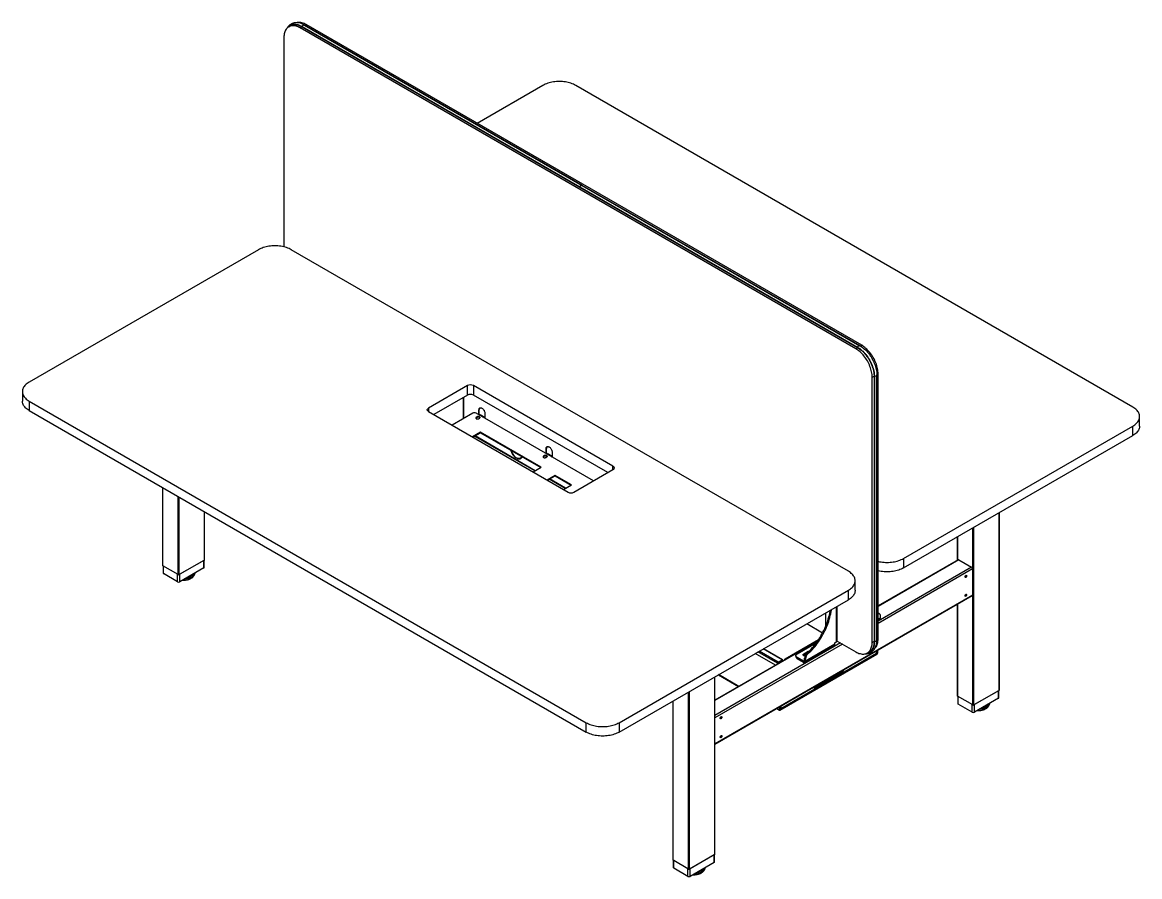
# Model space of a CAD drawing. Header units: millimetres. Extents: x -429 to 4678, y -337 to 3841.
# Drawn here: x 2268 to 4678, y -131 to 1712 of the extents above; entities that cross this region are included whole.
import ezdxf

# ---------------------------------------------------------------- set-up
doc = ezdxf.new("R2010")
doc.units = ezdxf.units.MM
doc.header["$LTSCALE"] = 100

msp = doc.modelspace()

# ---------------------------------------------------------------- linework, layer by layer
at = {"color": 7, "linetype": 'Continuous', "lineweight": -3}
for p, q in [((2847.3, 1704.83), (2842.35, 1701.98)), ((2867.35, 1699.5), (2871.32, 1701.79)), ((4065.9, 1007.6), (2867.35, 1699.5)), ((2870.89, 1702.36), (3470.16, 1356.41)), ((2870.89, 1702.36), (2870.89, 1702.11)), ((2870.89, 1702.11), (3470.16, 1356.16)), ((2870.93, 1702.02), (3470.2, 1356.07)), ((2871.05, 1702.8), (3470.33, 1356.85)), ((2876.38, 1705.88), (3475.65, 1359.92)), ((3475.71, 1359.9), (2876.44, 1705.85)), ((2877.4, 1705.3), (2880.08, 1706.85)), ((4078.63, 1014.94), (2880.08, 1706.85)), ((2832, 1679.08), (2832, 1227.4)), ((3390.96, 1575.54), (3249.26, 1493.73)), ((4663.76, 881.59), (3461.67, 1575.54)), ((3470.16, 1356.41), (4069.43, 1010.45)), ((3470.16, 1356.41), (3470.16, 1356.16)), ((3470.16, 1356.16), (4069.43, 1010.21)), ((3470.2, 1356.07), (4069.47, 1010.12)), ((3470.33, 1356.85), (4069.6, 1010.9)), ((3475.65, 1359.92), (4074.92, 1013.97)), ((4074.99, 1013.95), (3475.71, 1359.9)), ((2777.2, 1221.21), (2282.22, 935.47)), ((4049.99, 527.27), (2847.91, 1221.21)), ((4075.92, 1013.38), (4078.63, 1014.94)), ((4065.9, 1007.6), (4069.92, 1009.92)), ((4069.43, 1010.45), (4069.43, 1010.21)), ((4101.25, 946.36), (4105.28, 948.68)), ((4101.25, 373.96), (4101.25, 946.36)), ((4105.22, 948.2), (4105.22, 375.8)), ((4105.5, 947.99), (4105.28, 948.11)), ((4105.28, 948.11), (4105.28, 375.72)), ((4105.5, 947.99), (4105.5, 375.6)), ((4105.96, 947.91), (4105.96, 375.52)), ((4111.27, 952.14), (4113.98, 953.71)), ((4111.29, 950.99), (4111.29, 378.59)), ((4111.3, 378.66), (4111.3, 951.05)), ((4113.98, 381.31), (4113.98, 953.71)), ((3227.98, 927.92), (3143.83, 879.34)), ((3227.98, 907.51), (3227.98, 927.92)), ((3541.93, 754.02), (3240.7, 927.92)), ((3240.7, 927.92), (3240.7, 907.51)), ((2267.58, 915.06), (2267.58, 894.65)), ((2282.22, 894.65), (3484.3, 200.7)), ((2282.22, 894.65), (2282.22, 874.24)), ((3227.98, 907.51), (3155.15, 865.46)), ((3219, 902.32), (3219, 856.68)), ((3219.28, 902.49), (3219.28, 856.84)), ((3530.61, 740.14), (3240.7, 907.51)), ((2282.22, 874.24), (3484.3, 180.29)), ((3143.83, 879.34), (3143.83, 872)), ((3143.83, 872), (3445.06, 698.1)), ((3239.64, 868.6), (3194.68, 842.64)), ((3499.92, 722.42), (3246.71, 868.6)), ((3253.43, 876.07), (3252.87, 875.74)), ((3252.87, 866), (3252.87, 875.74)), ((3253.43, 865.99), (3253.43, 876.07)), ((3265.59, 868.39), (3265.59, 857.78)), ((3249.19, 860.64), (3247.07, 859.41)), ((3247.07, 858.6), (3249.19, 859.82)), ((3247.07, 858.6), (3247.07, 859.41)), ((3249.19, 859.82), (3249.19, 860.64)), ((3252.65, 865.9), (3252.02, 865.54)), ((3252.02, 856.55), (3254.14, 857.78)), ((3252.65, 865.9), (3254.42, 864.88)), ((3255.22, 864.96), (3253.45, 865.98)), ((3255.84, 864.07), (3254.42, 864.88)), ((3255.84, 864.07), (3257.96, 862.84)), ((3258.76, 862.92), (3256.64, 864.14)), ((3259.37, 862.02), (3257.96, 862.84)), ((3259.37, 862.02), (3261.49, 860.8)), ((3262.29, 860.88), (3260.17, 862.1)), ((3262.91, 859.98), (3261.49, 860.8)), ((3262.91, 859.98), (3264.67, 858.96)), ((3265.47, 859.04), (3263.71, 860.06)), ((3264.04, 858.6), (3264.67, 858.96)), ((3264.6, 858.27), (3264.67, 858.31)), ((3264.67, 858.31), (3264.67, 858.96)), ((3264.67, 858.31), (3265.24, 857.98)), ((3265.24, 857.98), (3265.59, 858.19)), ((3265.59, 857.78), (3265.24, 857.98)), ((4678.4, 840.77), (4678.4, 861.18)), ((3256.23, 827.18), (3238.85, 817.14)), ((3239.55, 816.74), (3256.23, 826.36)), ((3387.05, 751.66), (3256.23, 827.18)), ((3256.23, 826.36), (3256.23, 827.18)), ((3256.23, 826.36), (3386.34, 751.25)), ((4168.78, 555.03), (4663.76, 840.77)), ((4168.78, 534.61), (4663.76, 820.35)), ((4663.76, 820.35), (4663.76, 840.77)), ((3373.32, 743.74), (3243.21, 818.85)), ((3374.45, 744.39), (3244.35, 819.5)), ((3332.77, 772.07), (3332.77, 772.89)), ((3334.18, 772.07), (3334.18, 771.25)), ((3334.18, 771.25), (3334.75, 771.58)), ((3334.75, 771.8), (3334.75, 771.58)), ((3342.48, 771.57), (3343.04, 771.89)), ((3394.15, 776.95), (3392.02, 775.73)), ((3392.02, 774.91), (3394.15, 776.14)), ((3392.02, 774.91), (3392.02, 775.73)), ((3394.15, 776.14), (3394.15, 776.95)), ((3397.61, 782.22), (3396.97, 781.85)), ((3396.97, 772.87), (3399.1, 774.1)), ((3397.61, 782.22), (3399.38, 781.2)), ((3398.39, 792.39), (3397.82, 792.06)), ((3397.82, 782.32), (3397.82, 792.06)), ((3398.39, 782.31), (3398.39, 792.39)), ((3400.18, 781.28), (3398.41, 782.3)), ((3400.79, 780.38), (3399.38, 781.2)), ((3400.79, 780.38), (3402.91, 779.16)), ((3403.71, 779.24), (3401.59, 780.46)), ((3404.33, 778.34), (3402.91, 779.16)), ((3404.33, 778.34), (3406.45, 777.12)), ((3407.25, 777.2), (3405.13, 778.42)), ((3407.86, 776.3), (3406.45, 777.12)), ((3407.86, 776.3), (3409.63, 775.28)), ((3410.43, 775.36), (3408.66, 776.38)), ((3409, 774.91), (3409.63, 775.28)), ((3409.56, 774.59), (3409.63, 774.63)), ((3409.63, 774.63), (3409.63, 775.28)), ((3409.63, 774.63), (3410.2, 774.3)), ((3410.2, 774.3), (3410.55, 774.51)), ((3410.55, 774.1), (3410.2, 774.3)), ((3410.55, 784.71), (3410.55, 774.1)), ((3342.12, 771.38), (3343.11, 770.8)), ((3369.66, 741.63), (3387.05, 751.66)), ((3541.93, 746.68), (3541.93, 754.02)), ((3417.1, 734.31), (3399.71, 724.28)), ((3400.42, 723.87), (3417.1, 733.5)), ((3438.73, 705.98), (3404.08, 725.98)), ((3439.86, 706.63), (3405.21, 726.63)), ((3452.45, 713.9), (3417.1, 734.31)), ((3417.1, 733.5), (3417.1, 734.31)), ((3417.1, 733.5), (3451.75, 713.5)), ((3457.79, 698.1), (3541.93, 746.68)), ((2570.28, 707.94), (2570.28, 540.05)), ((2570.72, 539.44), (2570.72, 707.69)), ((3435.07, 703.87), (3452.45, 713.9)), ((2603.95, 520.25), (2603.95, 688.5)), ((2606.08, 520.25), (2606.08, 687.28)), ((2660.52, 551.68), (2660.52, 655.85)), ((2660.96, 552.29), (2660.96, 655.59)), ((4375.26, 270.43), (4375.26, 653.81)), ((4375.7, 271.04), (4375.7, 654.06)), ((4318.69, 239), (4318.69, 621.15)), ((4320.81, 239), (4320.81, 622.38)), ((4285.01, 601.71), (4285.01, 551.27)), ((4285.45, 551.52), (4285.45, 601.97)), ((4168.78, 555.03), (4168.78, 534.61)), ((2603.95, 520.25), (2570.72, 539.44)), ((2571.11, 539.21), (2571.11, 523.72)), ((2602.54, 521.07), (2572.13, 538.62)), ((2572.13, 522.29), (2572.13, 538.62)), ((2660.52, 551.68), (2606.08, 520.25)), ((2659.11, 550.87), (2607.49, 521.07)), ((2659.11, 534.53), (2607.49, 504.74)), ((2659.11, 534.53), (2659.11, 550.87)), ((2660.13, 535.96), (2660.13, 551.46)), ((4286.78, 552.29), (4113.98, 452.53)), ((4288.28, 552.14), (4113.98, 451.52)), ((4315.86, 536.22), (4113.98, 419.68)), ((4317.98, 532.54), (4113.98, 414.78)), ((4288.28, 552.14), (4315.86, 536.22)), ((4317.98, 532.54), (4317.98, 476.2)), ((2602.54, 504.74), (2572.13, 522.29)), ((2602.54, 504.74), (2602.54, 521.07)), ((2607.49, 504.74), (2607.49, 521.07)), ((4064.63, 486.44), (4064.63, 506.86)), ((4302.96, 517.74), (4302.92, 518.02)), ((3555.01, 200.7), (4049.99, 486.45)), ((4049.99, 466.03), (4049.99, 486.45)), ((3555.01, 180.29), (4049.99, 466.03)), ((4317.98, 476.2), (3761.93, 155.2)), ((3761.93, 154.18), (4317.36, 474.83)), ((4302.96, 476.92), (4302.92, 477.2)), ((4001.2, 409.24), (4001.2, 437.87)), ((4023.82, 450.93), (4023.82, 374.98)), ((4025.58, 377.43), (4025.58, 451.94)), ((4114.38, 437.22), (4113.98, 437.42)), ((4116.51, 436), (4114.38, 437.22)), ((4285.01, 456.16), (4285.01, 258.8)), ((4285.45, 258.18), (4285.45, 456.41)), ((3960.52, 414.38), (3994.42, 394.81)), ((4118.58, 426.41), (4113.98, 423.76)), ((4113.98, 421.73), (4117.33, 423.66)), ((4118.58, 431.42), (4118.58, 426.41)), ((3983.89, 377.43), (3761.93, 249.29)), ((3982.7, 375.73), (3761.93, 248.28)), ((4032.66, 372.73), (3761.93, 216.44)), ((4036.91, 370.28), (3761.93, 211.54)), ((3985.22, 379.39), (3913.73, 338.12)), ((3984.13, 377.78), (3914.58, 337.63)), ((3939.68, 349.26), (3980.67, 372.92)), ((3956.11, 330.59), (4019.75, 367.33)), ((4021, 370.08), (3957.36, 333.34)), ((4021, 373.35), (4023.82, 374.98)), ((4021, 370.08), (4021, 373.35)), ((4025.5, 376.87), (4065.9, 353.55)), ((4101.25, 373.96), (4105.22, 376.26)), ((4105.5, 375.6), (4105.28, 375.72)), ((4111.3, 379.76), (4113.98, 381.31)), ((3892.84, 324.87), (3849.14, 350.09)), ((3896.9, 329.05), (3854.8, 353.36)), ((3898.31, 331.5), (3857.63, 354.99)), ((3906.8, 336.4), (3866.12, 359.89)), ((3907.8, 336.5), (3866.7, 360.23)), ((3902.56, 228.62), (4111.86, 349.45)), ((3902.56, 227.8), (4111.86, 348.63)), ((3903.04, 230.05), (4110.38, 349.74)), ((3903.9, 231.35), (4110.52, 350.63)), ((3913.73, 338.12), (3914.58, 337.63)), ((3936.75, 345.18), (3936.75, 342.73)), ((3953.11, 333.34), (3939.68, 341.1)), ((3939.68, 338.65), (3939.68, 341.1)), ((3953.11, 330.89), (3939.68, 338.65)), ((3953.47, 349.26), (3960.89, 353.55)), ((3953.47, 346.81), (3960.89, 351.1)), ((3953.47, 346.81), (3953.47, 349.26)), ((3955.24, 339.57), (3957.36, 338.35)), ((3955.24, 334.57), (3955.24, 339.57)), ((3957.36, 333.34), (3957.36, 338.35)), ((3962.51, 349.19), (3960.39, 350.41)), ((3960.89, 351.1), (3960.89, 353.55)), ((3960.89, 351.1), (3961.45, 351.37)), ((4090.9, 351.07), (4095.85, 353.93)), ((4110.52, 350.63), (4110.52, 355.42)), ((4111.86, 349.45), (4110.57, 350.19)), ((4111.22, 351.19), (4111.22, 355.83)), ((4112.57, 350.67), (4111.22, 351.45)), ((4111.86, 348.63), (4111.86, 349.45)), ((4112.57, 350.67), (4112.57, 356.6)), ((4112.57, 350.67), (4113.27, 351.08)), ((4113.27, 351.08), (4113.27, 357.01)), ((3897.61, 329.46), (3896.9, 329.05)), ((3896.9, 327.21), (3896.9, 329.05)), ((3897.61, 327.62), (3897.61, 329.46)), ((3899.2, 328.54), (3897.61, 329.46)), ((3898.31, 331.5), (3906.8, 336.4)), ((3898.31, 330.69), (3906.8, 335.58)), ((3898.31, 331.5), (3898.31, 330.69)), ((3902.03, 330.17), (3899.73, 331.5)), ((3907.69, 333.44), (3905.38, 334.77)), ((3908.27, 333.78), (3905.97, 335.11)), ((3906.8, 335.58), (3906.8, 336.4)), ((3907.51, 335.18), (3906.8, 335.58)), ((3908.21, 335.58), (3907.51, 335.18)), ((3907.51, 335.18), (3907.51, 334.22)), ((3908.21, 335.58), (3908.21, 333.81)), ((3953.11, 333.34), (3955.24, 334.57)), ((3953.11, 333.34), (3953.11, 330.89)), ((3955.24, 334.57), (3957.36, 333.34)), ((3761.49, -83.89), (3761.49, 299.49)), ((3761.93, -83.28), (3761.93, 299.74)), ((3769.35, 304.02), (3813.04, 278.8)), ((3813.63, 279.14), (3769.94, 304.36)), ((4024.53, 303.93), (3989.88, 283.93)), ((3989.88, 283.12), (4024.53, 303.12)), ((4023.82, 303.53), (4024.53, 303.12)), ((4024.53, 303.12), (4024.53, 303.93)), ((4035.49, 310.26), (4025.24, 304.34)), ((4025.24, 303.53), (4035.49, 309.44)), ((4025.24, 304.34), (4025.24, 303.53)), ((4034.78, 309.85), (4035.49, 309.44)), ((3704.92, -115.32), (3704.92, 266.83)), ((3707.04, -115.32), (3707.04, 268.05)), ((3978.17, 277.22), (3978.92, 276.79)), ((3989.18, 283.52), (3978.92, 277.6)), ((3978.92, 276.79), (3989.18, 282.71)), ((3988.47, 283.12), (3989.18, 282.71)), ((3989.18, 282.71), (3989.18, 283.52)), ((3989.88, 283.93), (3989.88, 283.12)), ((4375.26, 270.43), (4320.81, 239)), ((4373.84, 269.61), (4322.22, 239.81)), ((4373.84, 253.28), (4373.84, 269.61)), ((4374.87, 254.71), (4374.87, 270.2)), ((3671.25, 247.39), (3671.25, -95.53)), ((3671.69, -96.14), (3671.69, 247.64)), ((4318.69, 239), (4285.45, 258.18)), ((4285.84, 257.96), (4285.84, 242.46)), ((4317.27, 239.81), (4286.87, 257.37)), ((4286.87, 241.04), (4286.87, 257.37)), ((4373.84, 253.28), (4322.22, 223.48)), ((3895.42, 231.25), (3901.56, 227.7)), ((3901.14, 228.62), (3896, 231.59)), ((3901.14, 234.55), (3901.14, 228.62)), ((3901.14, 228.62), (3901.85, 229.03)), ((3901.85, 234.96), (3901.85, 229.03)), ((3902.56, 228.62), (3901.85, 229.03)), ((3902.56, 228.62), (3902.56, 227.8)), ((3903.9, 236.14), (3903.9, 231.35)), ((4317.27, 223.48), (4286.87, 241.04)), ((4317.27, 223.48), (4317.27, 239.81)), ((4322.22, 223.48), (4322.22, 239.81)), ((3484.3, 180.29), (3484.3, 200.7)), ((3555.01, 200.7), (3555.01, 180.29)), ((3704.92, -115.32), (3671.69, -96.14)), ((3672.07, -96.36), (3672.07, -111.86)), ((3761.49, -83.89), (3707.04, -115.32)), ((3760.07, -84.71), (3708.46, -114.51)), ((3760.07, -101.04), (3760.07, -84.71)), ((3761.1, -99.61), (3761.1, -84.12)), ((3703.51, -114.51), (3673.1, -96.95)), ((3673.1, -113.29), (3673.1, -96.95)), ((3703.51, -130.84), (3673.1, -113.29)), ((3703.51, -130.84), (3703.51, -114.51)), ((3760.07, -101.04), (3708.46, -130.84)), ((3708.46, -130.84), (3708.46, -114.51))]:
    msp.add_line(p, q, dxfattribs=at)
at = {"color": 7, "linetype": 'Continuous', "lineweight": -3, "flags": 128}
for points in [[(2867.35, 1699.5), (2865.04, 1700.75), (2862.74, 1701.82), (2860.45, 1702.7), (2858.2, 1703.39), (2855.99, 1703.9), (2853.82, 1704.2), (2851.71, 1704.32), (2849.67, 1704.24), (2847.71, 1703.96), (2845.83, 1703.49), (2844.04, 1702.83), (2842.35, 1701.98), (2840.77, 1700.94), (2839.3, 1699.72), (2837.95, 1698.33), (2836.73, 1696.76), (2835.64, 1695.04), (2834.69, 1693.16), (2833.87, 1691.13), (2833.2, 1688.96), (2832.68, 1686.66), (2832.3, 1684.24), (2832.07, 1681.71), (2832, 1679.08)], [(2840.61, 1700.82), (2840.9, 1701.16), (2842.28, 1702.58), (2843.77, 1703.83), (2845.39, 1704.88), (2847.11, 1705.75), (2848.93, 1706.43), (2850.85, 1706.91), (2852.86, 1707.19), (2854.94, 1707.27), (2857.09, 1707.16), (2859.3, 1706.84), (2861.55, 1706.33), (2863.85, 1705.62), (2866.18, 1704.72), (2868.53, 1703.63), (2870.89, 1702.36)], [(2842.14, 1702.97), (2842.21, 1703.03), (2843.71, 1704.28), (2845.34, 1705.35), (2847.08, 1706.22), (2848.92, 1706.9), (2850.85, 1707.39), (2852.87, 1707.67), (2854.97, 1707.76), (2857.14, 1707.64), (2859.37, 1707.32), (2861.64, 1706.8), (2863.96, 1706.09), (2866.31, 1705.18), (2868.68, 1704.09), (2871.05, 1702.8)], [(2842.49, 1702.06), (2842.71, 1702.26), (2844.19, 1703.49), (2845.79, 1704.54), (2847.49, 1705.4), (2849.3, 1706.07), (2851.2, 1706.54), (2853.18, 1706.82), (2855.24, 1706.9), (2857.37, 1706.79), (2859.56, 1706.48), (2861.79, 1705.97), (2864.07, 1705.27), (2866.37, 1704.38), (2868.7, 1703.3), (2871.04, 1702.04)], [(2844.02, 1702.94), (2844.65, 1703.56), (2845.87, 1704.58)], [(2845.32, 1703.69), (2846.52, 1704.66), (2847.82, 1705.54)], [(2849.37, 1706.25), (2850.97, 1706.64), (2852.96, 1706.92), (2855.03, 1707), (2857.17, 1706.88), (2859.36, 1706.57), (2861.61, 1706.06), (2863.89, 1705.36), (2866.21, 1704.46), (2868.54, 1703.38), (2870.89, 1702.11)], [(2880.08, 1706.85), (2877.77, 1708.1), (2875.46, 1709.16), (2873.18, 1710.05), (2870.93, 1710.74), (2868.71, 1711.24), (2866.55, 1711.55), (2864.44, 1711.67), (2862.4, 1711.58), (2860.44, 1711.31), (2858.73, 1710.89)], [(2876.44, 1705.85), (2876.41, 1705.87), (2876.38, 1705.88)], [(3461.67, 1575.54), (3459.29, 1576.83), (3456.76, 1578.03), (3454.1, 1579.13), (3451.32, 1580.12), (3448.43, 1581.01), (3445.45, 1581.79), (3442.39, 1582.46), (3439.26, 1583.01), (3436.07, 1583.44), (3432.85, 1583.74), (3429.59, 1583.93), (3426.32, 1583.99), (3423.05, 1583.93), (3419.79, 1583.74), (3416.56, 1583.44), (3413.38, 1583.01), (3410.25, 1582.46), (3407.19, 1581.79), (3404.2, 1581.01), (3401.32, 1580.12), (3398.54, 1579.13), (3395.88, 1578.03), (3393.35, 1576.83), (3390.96, 1575.54)], [(3475.71, 1359.9), (3475.69, 1359.91), (3475.65, 1359.92)], [(2847.91, 1221.21), (2845.52, 1222.51), (2842.99, 1223.7), (2840.33, 1224.8), (2837.55, 1225.8), (2834.67, 1226.69), (2831.68, 1227.47), (2828.62, 1228.14), (2825.49, 1228.69), (2822.31, 1229.11), (2819.08, 1229.42), (2815.82, 1229.61), (2812.55, 1229.67), (2809.28, 1229.61), (2806.02, 1229.42), (2802.8, 1229.11), (2799.61, 1228.69), (2796.48, 1228.14), (2793.42, 1227.47), (2790.44, 1226.69), (2787.55, 1225.8), (2784.77, 1224.8), (2782.11, 1223.7), (2779.58, 1222.51), (2777.2, 1221.21)], [(4074.92, 1013.97), (4077.3, 1012.51), (4079.67, 1010.87), (4082.02, 1009.07), (4084.33, 1007.11), (4086.61, 1004.99), (4088.84, 1002.74), (4091.01, 1000.35), (4093.1, 997.85), (4095.13, 995.23), (4097.06, 992.51), (4098.9, 989.71), (4100.64, 986.83), (4102.26, 983.88), (4103.77, 980.89), (4105.16, 977.85), (4106.41, 974.8), (4107.54, 971.72), (4108.52, 968.65), (4109.36, 965.6), (4110.05, 962.57), (4110.59, 959.58), (4110.97, 956.65), (4111.21, 953.78), (4111.29, 950.99)], [(4074.99, 1013.95), (4074.96, 1013.96), (4074.92, 1013.97)], [(4113.98, 953.71), (4113.91, 956.42), (4113.68, 959.21), (4113.3, 962.06), (4112.78, 964.97), (4112.1, 967.91), (4111.29, 970.88), (4110.33, 973.87), (4109.24, 976.85), (4108.02, 979.83), (4106.67, 982.78), (4105.21, 985.69), (4103.63, 988.55), (4101.94, 991.35), (4100.15, 994.08), (4098.27, 996.72), (4096.3, 999.27), (4094.26, 1001.71), (4092.16, 1004.03), (4089.99, 1006.22), (4087.78, 1008.27), (4085.52, 1010.18), (4083.24, 1011.93), (4080.94, 1013.52), (4078.63, 1014.94)], [(4101.25, 946.36), (4101.18, 949.07), (4100.95, 951.86), (4100.57, 954.72), (4100.05, 957.62), (4099.38, 960.57), (4098.56, 963.54), (4097.61, 966.52), (4096.52, 969.51), (4095.29, 972.48), (4093.95, 975.43), (4092.48, 978.34), (4090.9, 981.21), (4089.21, 984.01), (4087.42, 986.73), (4085.54, 989.38), (4083.58, 991.92), (4081.53, 994.36), (4079.43, 996.68), (4077.26, 998.87), (4075.05, 1000.92), (4072.79, 1002.83), (4070.51, 1004.58), (4068.21, 1006.17), (4065.9, 1007.6)], [(4069.43, 1010.45), (4071.79, 1009), (4074.14, 1007.38), (4076.47, 1005.59), (4078.77, 1003.65), (4081.02, 1001.55), (4083.23, 999.32), (4085.38, 996.95), (4087.46, 994.47), (4089.47, 991.87), (4091.39, 989.17), (4093.21, 986.39), (4094.93, 983.54), (4096.55, 980.62), (4098.04, 977.64), (4099.42, 974.64), (4100.66, 971.6), (4101.78, 968.56), (4102.75, 965.51), (4103.58, 962.48), (4104.27, 959.48), (4104.8, 956.52), (4105.19, 953.61), (4105.42, 950.76), (4105.5, 947.99)], [(4069.43, 1010.21), (4071.78, 1008.77), (4074.11, 1007.15), (4076.43, 1005.38), (4078.71, 1003.44), (4080.96, 1001.36), (4083.15, 999.14), (4085.29, 996.79), (4087.36, 994.31), (4089.35, 991.73), (4091.26, 989.05), (4093.07, 986.29), (4094.78, 983.45), (4096.39, 980.55), (4097.87, 977.59), (4099.24, 974.6), (4100.48, 971.59), (4101.59, 968.56), (4102.55, 965.53), (4103.38, 962.52), (4104.06, 959.53), (4104.59, 956.59), (4104.98, 953.69), (4105.21, 950.87), (4105.28, 948.11)], [(4069.6, 1010.9), (4071.98, 1009.43), (4074.35, 1007.8), (4076.69, 1005.99), (4079.01, 1004.03), (4081.29, 1001.92), (4083.52, 999.67), (4085.68, 997.28), (4087.78, 994.77), (4089.8, 992.16), (4091.74, 989.44), (4093.58, 986.64), (4095.31, 983.75), (4096.94, 980.81), (4098.45, 977.81), (4099.83, 974.78), (4101.09, 971.72), (4102.21, 968.65), (4103.19, 965.58), (4104.03, 962.53), (4104.72, 959.5), (4105.26, 956.51), (4105.65, 953.57), (4105.88, 950.71), (4105.96, 947.91)], [(4111.3, 951.05), (4111.3, 951.02), (4111.29, 950.99)], [(2282.22, 935.47), (2279.98, 934.09), (2277.91, 932.63), (2276, 931.1), (2274.27, 929.49), (2272.73, 927.83), (2271.38, 926.11), (2270.23, 924.34), (2269.28, 922.53), (2268.54, 920.69), (2268, 918.83), (2267.68, 916.95), (2267.58, 915.06), (2267.68, 913.17), (2268, 911.29), (2268.54, 909.43), (2269.28, 907.59), (2270.23, 905.78), (2271.38, 904.02), (2272.73, 902.3), (2274.27, 900.63), (2276, 899.03), (2277.91, 897.49), (2279.98, 896.03), (2282.22, 894.65)], [(2282.22, 874.24), (2279.98, 875.62), (2277.91, 877.08), (2276, 878.61), (2274.27, 880.22), (2272.73, 881.88), (2271.38, 883.6), (2270.23, 885.37), (2269.28, 887.18), (2268.54, 889.02), (2268, 890.88), (2267.68, 892.76), (2267.58, 894.65)], [(3143.83, 872), (3142.91, 872.62), (3142.18, 873.31), (3141.63, 874.06), (3141.31, 874.86), (3141.19, 875.67), (3141.31, 876.48), (3141.63, 877.28), (3142.18, 878.03), (3142.91, 878.72), (3143.83, 879.34)], [(3252.87, 875.74), (3252.94, 876.85), (3253.18, 877.83), (3253.56, 878.68), (3254.08, 879.36), (3254.73, 879.86), (3255.49, 880.17), (3256.34, 880.28), (3257.26, 880.19), (3258.23, 879.9), (3259.23, 879.42), (3260.23, 878.75), (3261.2, 877.92), (3262.12, 876.95), (3262.97, 875.85), (3263.73, 874.67), (3264.38, 873.42), (3264.9, 872.13), (3265.28, 870.84), (3265.52, 869.59), (3265.59, 868.39)], [(4663.76, 840.77), (4665.99, 842.15), (4668.07, 843.61), (4669.97, 845.14), (4671.7, 846.75), (4673.24, 848.41), (4674.59, 850.13), (4675.75, 851.9), (4676.7, 853.71), (4677.44, 855.55), (4677.97, 857.41), (4678.29, 859.29), (4678.4, 861.18), (4678.29, 863.07), (4677.97, 864.95), (4677.44, 866.81), (4676.7, 868.65), (4675.75, 870.46), (4674.59, 872.22), (4673.24, 873.94), (4671.7, 875.61), (4669.97, 877.21), (4668.07, 878.75), (4665.99, 880.21), (4663.76, 881.59)], [(3247.07, 859.41), (3246.51, 858.99), (3246.16, 858.51), (3246.04, 857.98), (3246.16, 857.46), (3246.51, 856.97), (3247.07, 856.55), (3247.79, 856.23), (3248.64, 856.03), (3249.54, 855.96), (3250.45, 856.03), (3251.29, 856.23), (3252.02, 856.55)], [(3254.14, 857.78), (3254.7, 858.2), (3255.04, 858.69), (3255.16, 859.21), (3255.04, 859.73), (3254.7, 860.22), (3254.14, 860.64), (3253.41, 860.96), (3252.57, 861.16), (3251.66, 861.23), (3250.76, 861.16), (3249.91, 860.96), (3249.19, 860.64)], [(3249.19, 859.82), (3249.91, 860.14), (3250.76, 860.34), (3251.66, 860.41), (3252.57, 860.34), (3253.41, 860.14), (3254.14, 859.82), (3254.7, 859.4), (3255.04, 858.91), (3255.09, 858.8)], [(3255.08, 858.77), (3254.63, 859.29), (3254, 859.74)], [(3254.87, 858.4), (3254.63, 858.64), (3254, 859.09)], [(4678.4, 840.77), (4678.29, 838.88), (4677.97, 837), (4677.44, 835.13), (4676.7, 833.29), (4675.75, 831.49), (4674.59, 829.72), (4673.24, 828), (4671.7, 826.33), (4669.97, 824.73), (4668.07, 823.19), (4665.99, 821.73), (4663.76, 820.35)], [(3397.82, 792.06), (3397.9, 793.16), (3398.13, 794.15), (3398.52, 795), (3399.04, 795.68), (3399.69, 796.18), (3400.45, 796.49), (3401.3, 796.6), (3402.22, 796.51), (3403.19, 796.22), (3404.19, 795.73), (3405.18, 795.07), (3406.15, 794.24), (3407.08, 793.27), (3407.93, 792.17), (3408.69, 790.98), (3409.34, 789.73), (3409.86, 788.45), (3410.24, 787.16), (3410.47, 785.91), (3410.55, 784.71)], [(3345.32, 774.93), (3345.24, 774.74), (3344.62, 773.62), (3343.86, 772.66), (3342.97, 771.88), (3341.96, 771.3), (3340.84, 770.92), (3339.63, 770.74), (3338.34, 770.76), (3337, 771), (3335.6, 771.44), (3334.18, 772.07)], [(3334.18, 771.25), (3335.58, 770.62), (3336.96, 770.16), (3338.29, 769.89), (3339.58, 769.81), (3340.79, 769.92), (3341.93, 770.22), (3342.98, 770.7), (3343.92, 771.36), (3344.74, 772.2), (3345.45, 773.2), (3346.02, 774.35), (3346.08, 774.5)], [(3392.02, 775.73), (3391.47, 775.31), (3391.12, 774.82), (3391, 774.3), (3391.12, 773.78), (3391.47, 773.29), (3392.02, 772.87), (3392.75, 772.55), (3393.59, 772.35), (3394.5, 772.28), (3395.41, 772.35), (3396.25, 772.55), (3396.97, 772.87)], [(3399.1, 774.1), (3399.65, 774.52), (3400, 775), (3400.12, 775.53), (3400, 776.05), (3399.65, 776.54), (3399.1, 776.95), (3398.37, 777.28), (3397.53, 777.48), (3396.62, 777.55), (3395.72, 777.48), (3394.87, 777.28), (3394.15, 776.95)], [(3394.15, 776.14), (3394.87, 776.46), (3395.72, 776.66), (3396.62, 776.73), (3397.53, 776.66), (3398.37, 776.46), (3399.1, 776.14), (3399.65, 775.72), (3400, 775.23), (3400.05, 775.12)], [(3400.04, 775.09), (3399.59, 775.61), (3398.95, 776.06)], [(3399.83, 774.71), (3399.59, 774.95), (3398.95, 775.4)], [(3541.93, 754.02), (3542.85, 753.41), (3543.59, 752.71), (3544.13, 751.96), (3544.46, 751.16), (3544.57, 750.35), (3544.46, 749.54), (3544.13, 748.75), (3543.59, 747.99), (3542.85, 747.3), (3541.93, 746.68)], [(4113.98, 548.84), (4114.29, 548.77), (4117.35, 548.1), (4120.49, 547.55), (4123.67, 547.13), (4126.9, 546.82), (4130.16, 546.63), (4133.43, 546.57), (4136.7, 546.63), (4139.95, 546.82), (4143.18, 547.13), (4146.37, 547.55), (4149.5, 548.1), (4152.56, 548.77), (4155.54, 549.55), (4158.43, 550.44), (4161.2, 551.44), (4163.86, 552.54), (4166.39, 553.73), (4168.78, 555.03)], [(4168.78, 534.61), (4166.39, 533.32), (4163.86, 532.12), (4161.2, 531.02), (4158.43, 530.02), (4155.54, 529.13), (4152.56, 528.35), (4149.5, 527.69), (4146.37, 527.14), (4143.18, 526.71), (4139.95, 526.4), (4136.7, 526.22), (4133.43, 526.16), (4130.16, 526.22), (4126.9, 526.4), (4123.67, 526.71), (4120.49, 527.14), (4117.35, 527.69), (4114.29, 528.35), (4113.98, 528.43)], [(2639.99, 523.5), (2639.89, 522.99), (2639.47, 521.7), (2638.85, 520.45), (2638.03, 519.23), (2637.03, 518.06), (2635.83, 516.95), (2634.47, 515.91), (2632.95, 514.94), (2631.27, 514.06), (2629.47, 513.27), (2627.54, 512.58), (2625.52, 512), (2623.41, 511.53), (2621.23, 511.17), (2619.01, 510.93), (2618.12, 510.87)], [(2638.8, 522.81), (2638.03, 521.68), (2637.03, 520.51), (2635.83, 519.4), (2634.47, 518.35), (2632.95, 517.39), (2631.27, 516.51), (2629.47, 515.72), (2627.54, 515.03), (2625.52, 514.45), (2623.55, 514.01)], [(4049.99, 486.45), (4052.22, 487.83), (4054.3, 489.29), (4056.21, 490.82), (4057.93, 492.43), (4059.48, 494.09), (4060.83, 495.81), (4061.98, 497.58), (4062.93, 499.39), (4063.67, 501.23), (4064.2, 503.09), (4064.53, 504.97), (4064.63, 506.86), (4064.53, 508.75), (4064.2, 510.62), (4063.67, 512.49), (4062.93, 514.33), (4061.98, 516.14), (4060.83, 517.9), (4059.48, 519.62), (4057.93, 521.29), (4056.21, 522.89), (4054.3, 524.43), (4052.22, 525.89), (4049.99, 527.27)], [(4301.72, 515.4), (4301.8, 516.04), (4302.02, 516.72), (4302.38, 517.38), (4302.84, 517.95), (4303.35, 518.38), (4303.88, 518.64), (4304.37, 518.7), (4304.78, 518.55), (4305.08, 518.22), (4305.23, 517.73), (4305.23, 517.12), (4305.08, 516.45), (4304.78, 515.78), (4304.37, 515.16), (4303.88, 514.66), (4303.35, 514.31), (4302.84, 514.15), (4302.38, 514.19), (4302.02, 514.43), (4301.8, 514.84), (4301.72, 515.4)], [(4064.63, 486.44), (4064.53, 484.56), (4064.2, 482.68), (4063.67, 480.81), (4062.93, 478.97), (4061.98, 477.17), (4060.83, 475.4), (4059.48, 473.68), (4057.93, 472.01), (4056.21, 470.41), (4054.3, 468.87), (4052.22, 467.41), (4049.99, 466.03)], [(4301.72, 474.57), (4301.8, 475.22), (4302.02, 475.9), (4302.38, 476.55), (4302.84, 477.12), (4303.35, 477.55), (4303.88, 477.81), (4304.37, 477.87), (4304.78, 477.73), (4305.08, 477.4), (4305.23, 476.9), (4305.23, 476.3), (4305.08, 475.62), (4304.78, 474.95), (4304.37, 474.33), (4303.88, 473.83), (4303.35, 473.48), (4302.84, 473.32), (4302.38, 473.36), (4302.02, 473.6), (4301.8, 474.01), (4301.72, 474.57)], [(3960.39, 350.41), (3963.46, 353.26), (3966.48, 356.25), (3969.45, 359.36), (3972.36, 362.59), (3975.2, 365.93), (3977.98, 369.39), (3980.68, 372.94), (3983.3, 376.58), (3985.83, 380.31), (3988.28, 384.12), (3990.62, 388), (3992.86, 391.94), (3995, 395.93), (3997.03, 399.96), (3998.94, 404.04), (4000.74, 408.14), (4002.41, 412.26), (4003.96, 416.4), (4005.37, 420.54), (4006.66, 424.67), (4007.81, 428.79), (4008.83, 432.89), (4009.7, 436.95), (4010.44, 440.98), (4010.82, 443.42)], [(3962.51, 349.19), (3965.58, 352.04), (3968.6, 355.02), (3971.57, 358.13), (3974.48, 361.36), (3977.32, 364.71), (3980.1, 368.16), (3982.8, 371.71), (3985.42, 375.36), (3987.95, 379.09), (3990.4, 382.9), (3992.74, 386.77), (3994.99, 390.71), (3997.12, 394.7), (3999.15, 398.74), (4001.06, 402.81), (4002.86, 406.92), (4004.53, 411.04), (4006.08, 415.17), (4007.5, 419.31), (4008.78, 423.45), (4009.93, 427.56), (4010.95, 431.66), (4011.82, 435.73), (4012.56, 439.75), (4013.15, 443.73), (4013.3, 444.85)], [(4113.98, 436.41), (4114.38, 436.45), (4115.27, 436.42), (4116.09, 436.2), (4116.82, 435.79), (4117.43, 435.21), (4117.93, 434.46), (4118.29, 433.57), (4118.5, 432.55), (4118.58, 431.42)], [(4065.9, 353.55), (4068.21, 352.3), (4070.51, 351.23), (4072.79, 350.35), (4075.05, 349.66), (4077.26, 349.15), (4079.43, 348.84), (4081.53, 348.73), (4083.58, 348.81), (4085.54, 349.09), (4087.42, 349.56), (4089.21, 350.22), (4090.9, 351.07), (4092.48, 352.11), (4093.95, 353.33), (4095.29, 354.72), (4096.52, 356.28), (4097.61, 358.01), (4098.56, 359.89), (4099.38, 361.92), (4100.05, 364.09), (4100.57, 366.39), (4100.95, 368.81), (4101.18, 371.34), (4101.25, 373.96)], [(4105.5, 375.6), (4105.42, 372.92), (4105.19, 370.34), (4104.8, 367.87), (4104.27, 365.53), (4103.58, 363.32), (4102.75, 361.24), (4101.78, 359.32), (4100.66, 357.56), (4099.42, 355.97), (4098.04, 354.55), (4096.55, 353.31), (4094.93, 352.25), (4093.21, 351.38), (4091.39, 350.7), (4089.47, 350.22), (4089.03, 350.14)], [(4105.29, 375.89), (4105.21, 373.23), (4104.99, 370.68), (4104.6, 368.24), (4104.07, 365.92), (4103.4, 363.73), (4102.57, 361.68), (4101.61, 359.77), (4100.51, 358.03), (4099.27, 356.45), (4097.91, 355.04), (4096.43, 353.81), (4094.83, 352.77), (4093.13, 351.91), (4091.32, 351.24), (4091.03, 351.15)], [(4105.96, 375.52), (4105.88, 372.82), (4105.65, 370.22), (4105.26, 367.73), (4104.72, 365.37), (4104.03, 363.14), (4103.19, 361.05), (4102.21, 359.11), (4101.09, 357.34), (4099.83, 355.73), (4098.45, 354.3), (4096.94, 353.04), (4095.31, 351.98), (4093.58, 351.1), (4092.68, 350.74)], [(4105.28, 375.72), (4105.21, 373.06), (4104.98, 370.49), (4104.59, 368.04), (4104.06, 365.71), (4103.38, 363.51), (4102.55, 361.45), (4101.59, 359.54), (4100.48, 357.79), (4099.24, 356.21), (4097.87, 354.79), (4096.81, 353.88)], [(4106.96, 360.94), (4108.02, 362.07), (4109.24, 363.63), (4110.33, 365.36), (4111.29, 367.24), (4112.1, 369.27), (4112.78, 371.44), (4113.3, 373.74), (4113.68, 376.16), (4113.91, 378.68), (4113.98, 381.31)], [(4111.3, 378.66), (4111.3, 378.63), (4111.29, 378.59)], [(3914.58, 337.63), (3913.89, 337.15), (3913.46, 336.77)], [(3939.68, 341.1), (3938.66, 341.79), (3937.84, 342.56), (3937.24, 343.39), (3936.87, 344.28), (3936.75, 345.18), (3936.87, 346.08), (3937.24, 346.96), (3937.84, 347.8), (3938.66, 348.57), (3939.68, 349.26)], [(3956.34, 344.59), (3955.6, 344.67), (3954.67, 344.88), (3953.84, 345.19), (3953.13, 345.6), (3952.59, 346.08), (3952.24, 346.61), (3952.08, 347.18), (3952.13, 347.75), (3952.39, 348.3), (3952.84, 348.82), (3953.47, 349.26)], [(3952.58, 346.1), (3952.84, 346.37), (3953.47, 346.81)], [(4094.91, 352.81), (4093.42, 352.28), (4092.56, 352.03)], [(4096.71, 354.03), (4095.31, 353.34), (4093.87, 352.79)], [(4354.73, 242.25), (4354.62, 241.73), (4354.2, 240.45), (4353.59, 239.19), (4352.77, 237.98), (4351.76, 236.81), (4350.57, 235.69), (4349.2, 234.65), (4347.68, 233.69), (4346.01, 232.81), (4344.2, 232.02), (4342.28, 231.33), (4340.25, 230.75), (4338.14, 230.28), (4335.96, 229.92), (4333.74, 229.68), (4332.85, 229.62)], [(4353.54, 241.56), (4352.77, 240.42), (4351.76, 239.26), (4350.57, 238.14), (4349.2, 237.1), (4347.68, 236.14), (4346.01, 235.26), (4344.2, 234.47), (4342.28, 233.78), (4340.25, 233.2), (4338.29, 232.76)], [(3484.3, 200.7), (3486.69, 199.41), (3489.22, 198.21), (3491.88, 197.11), (3494.66, 196.12), (3497.54, 195.23), (3500.52, 194.45), (3503.59, 193.78), (3506.72, 193.23), (3509.9, 192.8), (3513.13, 192.5), (3516.39, 192.31), (3519.66, 192.25), (3522.93, 192.31), (3526.18, 192.5), (3529.41, 192.8), (3532.6, 193.23), (3535.73, 193.78), (3538.79, 194.45), (3541.77, 195.23), (3544.66, 196.12), (3547.44, 197.11), (3550.1, 198.21), (3552.62, 199.41), (3555.01, 200.7)], [(3773.51, 210.47), (3773.59, 211.12), (3773.82, 211.8), (3774.17, 212.45), (3774.63, 213.02), (3775.14, 213.45), (3775.67, 213.71), (3776.16, 213.77), (3776.57, 213.63), (3776.87, 213.29), (3777.02, 212.8), (3777.02, 212.19), (3776.87, 211.52), (3776.57, 210.85), (3776.16, 210.23), (3775.67, 209.73), (3775.14, 209.38), (3774.63, 209.22), (3774.17, 209.26), (3773.82, 209.5), (3773.59, 209.91), (3773.51, 210.47)], [(3555.01, 180.29), (3552.62, 179), (3550.1, 177.8), (3547.44, 176.7), (3544.66, 175.7), (3541.77, 174.81), (3538.79, 174.03), (3535.73, 173.37), (3532.6, 172.82), (3529.41, 172.39), (3526.18, 172.08), (3522.93, 171.9), (3519.66, 171.84), (3516.39, 171.9), (3513.13, 172.08), (3509.9, 172.39), (3506.72, 172.82), (3503.59, 173.37), (3500.52, 174.03), (3497.54, 174.81), (3494.66, 175.7), (3491.88, 176.7), (3489.22, 177.8), (3486.69, 179), (3484.3, 180.29)], [(3773.51, 169.64), (3773.59, 170.29), (3773.82, 170.97), (3774.17, 171.62), (3774.63, 172.19), (3775.14, 172.62), (3775.67, 172.88), (3776.16, 172.94), (3776.57, 172.8), (3776.87, 172.47), (3777.02, 171.98), (3777.02, 171.37), (3776.87, 170.7), (3776.57, 170.02), (3776.16, 169.41), (3775.67, 168.9), (3775.14, 168.55), (3774.63, 168.39), (3774.17, 168.43), (3773.82, 168.67), (3773.59, 169.09), (3773.51, 169.64)], [(3740.96, -112.07), (3740.85, -112.59), (3740.44, -113.87), (3739.82, -115.13), (3739, -116.35), (3737.99, -117.52), (3736.8, -118.63), (3735.44, -119.67), (3733.91, -120.63), (3732.24, -121.51), (3730.43, -122.3), (3728.51, -122.99), (3726.48, -123.57), (3724.37, -124.04), (3722.2, -124.4), (3719.97, -124.64), (3719.08, -124.7)], [(3739.77, -112.76), (3739, -113.9), (3737.99, -115.07), (3736.8, -116.18), (3735.44, -117.22), (3733.91, -118.18), (3732.24, -119.06), (3730.43, -119.85), (3728.51, -120.54), (3726.48, -121.12), (3724.52, -121.57)]]:
    msp.add_lwpolyline(points, dxfattribs=at)
at = {"color": 7, "linetype": 'Continuous', "lineweight": -3}
for centre, radius, start, end in [((2855.49, 1688.82), 19.45, 133.31784, 145.23517), ((2854.14, 1689.72), 17.2, 106.09195, 136.60504), ((2855.85, 1689.96), 17.15, 102.90795, 119.8812), ((2857.2, 1673.66), 37.5, 59.23738, 78.39269), ((2871.65, 1702.33), 0.763, 141.30471, 177.43), ((2870.99, 1702.1), 0.1, 174.19564, 234.49218), ((2876.57, 1699.4), 6.48, 91.67597, 148.31865), ((3470.92, 1356.37), 0.763, 141.30471, 177.43), ((3470.26, 1356.15), 0.1, 174.19564, 234.49218), ((3475.84, 1353.45), 6.48, 91.67597, 148.31865), ((4075.11, 1007.49), 6.48, 91.67597, 148.31865), ((4070.2, 1010.42), 0.763, 141.30471, 177.43), ((4069.53, 1010.2), 0.1, 174.19564, 234.49218), ((4105.32, 948.21), 0.1, 185.51136, 245.80878), ((4105.85, 948.67), 0.763, 242.57351, 278.69449), ((4105.77, 954.39), 6.48, 271.68015, 328.31448), ((3234.34, 915.75), 13.73, 62.39104, 117.60896), ((3234.34, 895.34), 13.73, 62.39104, 117.60896), ((3243.18, 861.77), 7.69, 62.60967, 117.39033), ((3258.03, 876.51), 4.62, 130.6193, 185.4371), ((3247.92, 856.85), 1.94, 115.88856, 158.03036), ((3250.6, 852.48), 7.43, 62.755, 101.83437), ((3251.01, 854.31), 6.19, 61.13811, 78.55034), ((3253.12, 865.25), 0.805, 65.69288, 125.61758), ((3254.86, 864.34), 0.699, 350.78596, 129.20329), ((3256.3, 863.41), 0.805, 65.69288, 125.61758), ((3258.4, 862.3), 0.699, 350.78596, 129.20329), ((3259.84, 861.37), 0.805, 65.69288, 125.61758), ((3261.93, 860.26), 0.699, 350.78596, 129.20329), ((3263.38, 859.33), 0.805, 65.69288, 125.61758), ((3265.13, 858.4), 0.724, 49.73343, 128.49886), ((3264.9, 858.04), 0.349, 350.78596, 129.20329), ((3402.98, 792.82), 4.62, 130.6193, 185.4371), ((3350.06, 796.84), 30.21, 194.95297, 235.07788), ((3349.26, 796.38), 28.7, 195.70158, 234.92448), ((3346.15, 792.09), 23.5, 226.26829, 235.29334), ((3339.67, 779.22), 9.09, 237.22016, 293.23671), ((3339.63, 777.63), 6.67, 300.77006, 334.42273), ((3392.87, 773.17), 1.94, 115.88856, 158.03036), ((3395.55, 768.8), 7.43, 62.755, 101.83437), ((3395.96, 770.63), 6.19, 61.13811, 78.55034), ((3398.08, 781.57), 0.805, 65.69288, 125.61758), ((3399.82, 780.66), 0.699, 350.78596, 129.20329), ((3401.26, 779.73), 0.805, 65.69288, 125.61758), ((3403.36, 778.62), 0.699, 350.78596, 129.20329), ((3404.8, 777.69), 0.805, 65.69288, 125.61758), ((3406.89, 776.58), 0.699, 350.78596, 129.20329), ((3408.33, 775.65), 0.805, 65.69288, 125.61758), ((3410.08, 774.71), 0.724, 49.73343, 128.49886), ((3409.85, 774.36), 0.349, 350.78596, 129.20329), ((3451.42, 710.27), 13.73, 242.39104, 297.60896), ((2571.03, 540.12), 0.754, 185.6948, 245.62534), ((2658.38, 536.14), 1.76, 294.37466, 354.3052), ((2660.21, 552.37), 0.754, 294.37466, 354.3052), ((4287.4, 550.91), 1.51, 54.38242, 114.30712), ((4313.38, 532.33), 4.61, 2.60548, 57.39452), ((2572.86, 523.89), 1.76, 185.6948, 245.62534), ((2605.01, 522.3), 2.31, 242.60967, 297.39033), ((4300.68, 518.04), 3.41, 289.18754, 10.81784), ((4301.19, 517.76), 1.77, 290.71777, 359.37712), ((2605.01, 509.51), 5.38, 242.60967, 297.39033), ((4300.68, 477.21), 3.41, 289.18754, 10.81784), ((4301.19, 476.94), 1.77, 290.71777, 359.37712), ((4316.55, 476.02), 1.44, 304.05635, 7.25583), ((4115.64, 426.09), 2.96, 305.01333, 6.29885), ((4018.06, 369.75), 2.96, 305.01333, 6.29885), ((4022.58, 377.73), 3.02, 294.37466, 354.3052), ((4105.32, 375.81), 0.1, 185.51136, 245.80878), ((4105.85, 376.27), 0.763, 242.57351, 278.69449), ((4105.77, 382), 6.48, 271.68015, 328.31448), ((4074.18, 378.03), 37.11, 341.66299, 0.8749), ((3917.54, 332), 7.21, 121.95194, 151.06898), ((3941.83, 343.28), 5.11, 186.18746, 245.13268), ((3970.81, 338.81), 15.59, 131.91086, 177.18897), ((3957.77, 347.02), 1.97, 122.96217, 236.84019), ((3959.15, 344.5), 3.77, 101.65155, 150.30195), ((3973, 337.55), 15.66, 132.01568, 177.08414), ((3960.37, 342.73), 7.05, 95.43839, 112.56794), ((3964.19, 347.2), 7.15, 86.93966, 117.47646), ((4086.14, 368.59), 19.01, 274.6568, 290.10776), ((4086.19, 367.39), 17.18, 283.36577, 308.17946), ((4087.29, 368.7), 17.07, 300.07525, 317.12483), ((4110.2, 351.22), 3.07, 302.60548, 357.39452), ((4111.03, 350.74), 1.54, 302.60548, 357.39452), ((3899.97, 328.91), 3.07, 122.60548, 177.39452), ((3899.14, 329.39), 1.54, 122.60548, 177.39452), ((3907.35, 335.72), 0.873, 350.78596, 129.20329), ((3907.07, 335.25), 0.437, 350.78596, 129.20329), ((3953.94, 334.36), 1.31, 230.79671, 9.21404), ((3954.77, 332.92), 2.62, 230.79671, 9.21404), ((4027.63, 321.92), 14.74, 302.21568, 332.57487), ((4028.8, 321.07), 12.71, 301.75068, 329.12295), ((3976.04, 280.64), 4.82, 240.89406, 306.80219), ((3975, 281.52), 5.19, 256.31623, 298.50961), ((3976.25, 281.36), 4.61, 250.39519, 305.45526), ((4374.95, 271.12), 0.754, 294.37466, 354.3052), ((4285.77, 258.87), 0.754, 185.6948, 245.62534), ((4287.59, 242.64), 1.76, 185.6948, 245.62534), ((4373.12, 254.89), 1.76, 294.37466, 354.3052), ((3902, 228.48), 0.873, 170.78596, 309.20329), ((3902.28, 228.96), 0.437, 170.78596, 309.20329), ((4319.75, 228.26), 5.38, 242.60967, 297.39033), ((4319.75, 241.04), 2.31, 242.60967, 297.39033), ((3772.48, 213.11), 3.41, 289.18754, 10.81784), ((3773.07, 212.77), 1.67, 288.69061, 11.31476), ((3772.48, 172.28), 3.41, 289.18754, 10.81784), ((3773.07, 171.94), 1.67, 288.69062, 11.31476), ((3672, -95.45), 0.754, 185.6948, 245.62534), ((3761.18, -83.21), 0.754, 294.37466, 354.3052), ((3673.83, -111.68), 1.76, 185.6948, 245.62534), ((3705.98, -113.28), 2.31, 242.60967, 297.39033), ((3759.35, -99.44), 1.76, 294.37466, 354.3052), ((3705.98, -126.06), 5.38, 242.60967, 297.39033)]:
    msp.add_arc(centre, radius, start, end, dxfattribs=at)
for points, knots in [([(2864.76, 1710.36), (2864.55, 1710.41), (2863.57, 1710.62), (2861.82, 1710.81), (2859.53, 1710.93), (2857.31, 1710.85), (2855.15, 1710.58), (2853.07, 1710.14), (2851.07, 1709.52), (2849.17, 1708.74), (2847.36, 1707.79), (2845.65, 1706.69), (2844.05, 1705.43), (2842.56, 1704.03), (2841.19, 1702.49), (2840.01, 1700.94), (2839.35, 1699.86), (2839.07, 1699.39)], [0, 0, 0, 0, 0.0203377, 0.0961583, 0.171019, 0.244791, 0.3174254, 0.388961, 0.4595185, 0.5292843, 0.5984919, 0.6674033, 0.7362422, 0.8052424, 0.8746653, 0.9447434, 1, 1, 1, 1]), ([(2613.7, 508.32), (2614.24, 508.3), (2615.48, 508.24), (2617.43, 508.29), (2619.55, 508.44), (2621.64, 508.72), (2623.69, 509.12), (2625.7, 509.64), (2627.64, 510.28), (2629.5, 511.04), (2631.26, 511.92), (2632.92, 512.92), (2634.45, 514.03), (2635.83, 515.26), (2637.04, 516.58), (2638.06, 517.99), (2638.88, 519.45), (2639.48, 520.95), (2639.87, 522.31), (2639.98, 523.17), (2640.02, 523.51)], [0, 0, 0, 0, 0.0435895, 0.1011833, 0.1588355, 0.2166088, 0.2745832, 0.3328353, 0.3914319, 0.4504171, 0.5097896, 0.5694689, 0.6291749, 0.6884847, 0.7469045, 0.8039782, 0.8594306, 0.9132282, 0.9655435, 1, 1, 1, 1]), ([(4087.24, 349.53), (4087.72, 349.54), (4088.93, 349.57), (4090.83, 349.82), (4092.91, 350.25), (4094.9, 350.87), (4096.81, 351.66), (4098.62, 352.61), (4100.32, 353.71), (4101.92, 354.96), (4103.41, 356.36), (4104.79, 357.91), (4106.05, 359.58), (4107.19, 361.4), (4108.2, 363.35), (4108.94, 365.02), (4109.29, 366.07), (4109.4, 366.39)], [0, 0, 0, 0, 0.0478706, 0.1207916, 0.1926096, 0.2634454, 0.3334865, 0.4029672, 0.4721506, 0.5412611, 0.6105336, 0.6802304, 0.7505851, 0.8217879, 0.8939709, 0.9671961, 1, 1, 1, 1]), ([(4110.52, 350.63), (4110.55, 350.45), (4110.61, 350.09), (4110.52, 349.8), (4110.39, 349.77), (4110.37, 349.77)], [0, 0, 0, 0, 0.4452865, 0.8906282, 1, 1, 1, 1]), ([(4111.19, 351.19), (4111.19, 351.12), (4111.17, 350.94), (4110.88, 350.75), (4110.61, 350.66), (4110.52, 350.63)], [0, 0, 0, 0, 0.3355556, 0.7802106, 1, 1, 1, 1]), ([(4328.44, 227.07), (4328.65, 227.05), (4329.57, 226.99), (4331.21, 227), (4333.33, 227.1), (4335.43, 227.33), (4337.51, 227.68), (4339.53, 228.14), (4341.5, 228.72), (4343.4, 229.43), (4345.21, 230.25), (4346.92, 231.2), (4348.51, 232.26), (4349.96, 233.44), (4351.25, 234.72), (4352.36, 236.09), (4353.26, 237.53), (4353.97, 239.01), (4354.46, 240.53), (4354.72, 241.62), (4354.76, 242.2), (4354.76, 242.27)], [0, 0, 0, 0, 0.0175101, 0.075086, 0.1326941, 0.1903897, 0.2482504, 0.3063548, 0.3647754, 0.4235685, 0.482757, 0.5423011, 0.6020331, 0.6615664, 0.7204374, 0.7781539, 0.8343448, 0.8888671, 0.9418087, 0.9934223, 1, 1, 1, 1]), ([(3903.9, 231.35), (3903.68, 231.19), (3903.25, 230.86), (3902.5, 230.58), (3902.04, 230.51), (3901.85, 230.49)], [0, 0, 0, 0, 0.3740286, 0.7481036, 1, 1, 1, 1]), ([(3901.85, 229.89), (3901.97, 229.87), (3902.35, 229.79), (3902.91, 229.94), (3903.46, 230.33), (3903.77, 230.85), (3903.87, 231.23), (3903.9, 231.35)], [0, 0, 0, 0, 0.125517, 0.3757774, 0.626038, 0.8762983, 1, 1, 1, 1]), ([(3714.67, -127.25), (3714.88, -127.27), (3715.8, -127.33), (3717.44, -127.32), (3719.56, -127.22), (3721.67, -126.99), (3723.74, -126.65), (3725.76, -126.18), (3727.73, -125.6), (3729.63, -124.89), (3731.44, -124.07), (3733.15, -123.12), (3734.75, -122.06), (3736.2, -120.88), (3737.48, -119.6), (3738.59, -118.23), (3739.49, -116.79), (3740.21, -115.31), (3740.69, -113.79), (3740.95, -112.7), (3740.99, -112.12), (3740.99, -112.05)], [0, 0, 0, 0, 0.0175101, 0.075086, 0.1326941, 0.1903897, 0.2482504, 0.3063548, 0.3647754, 0.4235685, 0.482757, 0.5423011, 0.6020331, 0.6615664, 0.7204374, 0.7781539, 0.8343448, 0.8888671, 0.9418087, 0.9934223, 1, 1, 1, 1])]:
    msp.add_open_spline(points, degree=3, knots=knots, dxfattribs=at)

doc.saveas('drawing.dxf')
